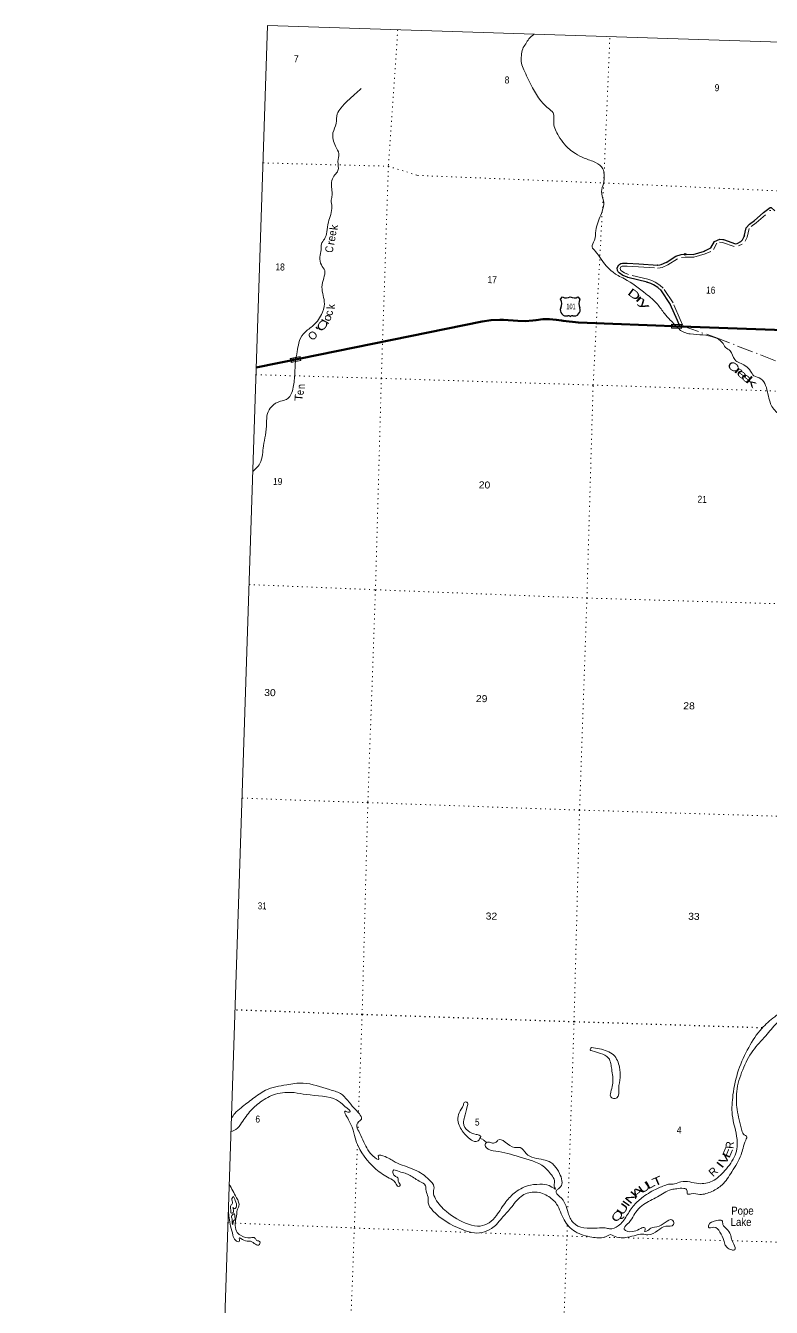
# Model space of a CAD drawing. Header units: feet. Extents: x -751810 to -497223, y -177792 to 12311.
# Drawn here: x -751810 to -733163, y -19722 to 12311 of the extents above; entities that cross this region are included whole.
import ezdxf
from ezdxf.enums import TextEntityAlignment as Align

# ---------------------------------------------------------------- set-up
doc = ezdxf.new("R2010")
doc.units = ezdxf.units.FT
doc.header["$LTSCALE"] = 80
doc.header["$PDMODE"] = 32
doc.header["$PDSIZE"] = 40
doc.linetypes.add('DOT_DASHED', pattern=[7.7, 5, -1.2, 0.3, -1.2])
doc.linetypes.add('DOTTED', pattern=[1.5, 0.3, -1.2])
for name, color, linetype, lineweight in [('16', 7, 'Continuous', 25), ('20', 7, 'Continuous', 70), ('29', 7, 'Continuous', 25), ('39', 7, 'Continuous', 13), ('4', 7, 'Continuous', 13), ('44', 7, 'DOT_DASHED', 13), ('57', 7, 'Continuous', 13), ('6', 7, 'DOTTED', 25), ('7', 7, 'DOTTED', 13)]:
    doc.layers.add(name, color=color, linetype=linetype, lineweight=lineweight)
doc.layers.add('41', color=7, linetype='Continuous')

msp = doc.modelspace()

# ---------------------------------------------------------------- linework, layer by layer
at = {"layer": '16'}
for p, q in [((-738435.37, 5471.4), (-738384.06, 5530.16)), ((-738192.3, 5536.13), (-738192.58, 5535.93)), ((-738000.21, 5530.25), (-737948.82, 5471.4))]:
    msp.add_line(p, q, dxfattribs=at)
for centre, radius, start, end in [((-738628.35, 5360.77), 222.05, 332.97043, 29.75871), ((-738292.98, 5687.82), 182.07, 239.97227, 303.45418), ((-738091.2, 5687.32), 181.52, 236.33975, 300.08743), ((-738091.21, 5687.82), 182.07, 236.54582, 236.59441), ((-737755.85, 5360.77), 222.05, 150.24129, 207.02957), ((-738289.16, 5205.87), 151.42, 159.09177, 283.81923), ((-738095.04, 5205.87), 151.42, 256.18077, 20.90823)]:
    msp.add_arc(centre, radius, start, end, dxfattribs=at)
for centre, major_axis, start_param, end_param in [((-738233.82, 5007.05), (-19.56, 51.67), 4.95877769, 6.28318531), ((-738150.37, 5007.05), (19.56, 51.67), 0, 1.32637542)]:
    msp.add_ellipse(centre, major_axis=major_axis, ratio=0.929097, start_param=start_param, end_param=end_param, dxfattribs=at)
at = {"layer": '20'}
msp.add_lwpolyline([(-731462.04, 4650.79), (-735406.29, 4794.09), (-737985.87, 4887.8), (-738367.87, 4930.93), (-738407.97, 4937.82), (-738541.46, 4961.74), (-738710.31, 4975.8), (-738879.71, 4972.12), (-739047.79, 4950.76), (-739130.75, 4938.85), (-739316.82, 4926.4), (-739503.18, 4933.47), (-739858.31, 4954.17), (-739948.53, 4957.78), (-740172.04, 4950.28), (-740393.55, 4919.46), (-744935.09, 3992.37), (-746041.36, 3766.8)], dxfattribs=at)
at = {"layer": '29'}
for points in [[(-735318.53, 6595.45), (-735121.19, 6592.06), (-734836.9, 6678.22), (-734846.46, 6674.59), (-734710.14, 6737.24), (-734677.73, 6753.98), (-734588.16, 6911.77), (-734455.37, 6976.4), (-734377.03, 6969.57), (-734358.01, 6965.37), (-734063.89, 6858.87), (-734017.21, 6869.43), (-733926, 6918.82), (-733884.64, 6955.78), (-733833.19, 7059.14), (-733839.3, 7041.79), (-733792.11, 7256.89), (-733711.81, 7347.4), (-733583.51, 7440.69), (-733589.69, 7435.68), (-733363.9, 7639.73), (-733197, 7765.56), (-733168.97, 7761.56), (-733078.16, 7682.28)], [(-736011.36, 6328.34), (-735952.24, 6330.29), (-735915.06, 6339.6), (-735786.26, 6398.57), (-735795.05, 6393.81), (-735548.73, 6549.18), (-735416.22, 6588.85), (-735323.78, 6595.27), (-735318.53, 6595.45)], [(-736992.92, 6159.88), (-737008.29, 6190.99), (-737019.27, 6257), (-736980.9, 6333.79), (-736929.83, 6365.84), (-736887.84, 6377.29), (-736769.32, 6373.94), (-736766.73, 6373.82), (-736477.79, 6355.64), (-736478.16, 6355.66), (-736004.54, 6328.25), (-736011.36, 6328.34)], [(-736760.89, 6021.51), (-736873.52, 6064.88), (-736968.76, 6131.71), (-736992.92, 6159.88)], [(-735918.01, 5694.18), (-735999.19, 5765.84), (-736107.9, 5831.1), (-736177.84, 5868.43), (-736276.38, 5900.35), (-736271.4, 5898.92), (-736752.07, 6018.72), (-736760.89, 6021.51)], [(-735448.29, 4796.61), (-735510.14, 4938.88), (-735510.16, 4938.93), (-735689.74, 5352.83), (-735683.16, 5340.81), (-735930.6, 5708.53), (-735918.01, 5694.18)]]:
    msp.add_lwpolyline(points, dxfattribs=at)
msp.add_point((-735318.53, 6595.45), dxfattribs=at)
at = {"layer": '39'}
for points in [[(-739353.48, 11210.09), (-739412.13, 11370.63), (-739412.13, 11560.59), (-739381.41, 11733.8), (-739305.98, 11856.71), (-739224.97, 11979.63), (-739099.25, 12091.37)], [(-739353.48, 11210.09), (-739258.99, 11008.32), (-738868.33, 10364.49), (-738742.95, 10246.95), (-738621.58, 10129.51), (-738604.01, 9878.34), (-738483.99, 9554.34), (-738336.83, 9347.98), (-738062.01, 9112.29), (-737840.16, 9000.3), (-737558.11, 8888.78), (-737375.51, 8733.67), (-737347.17, 8588.53), (-737361.27, 8354.21), (-737410.22, 8168.93), (-737360.15, 7932.97), (-737429.61, 7575.71), (-737552.04, 7187.71), (-737588.4, 6945.94), (-737642.85, 6780.85), (-737563.49, 6668.5), (-737422.04, 6474.33), (-736996.42, 6063.8), (-736836.97, 5984.04), (-736298.71, 5607.15), (-736010.47, 5347.04), (-735835.92, 5113.91), (-735689.67, 4949.71), (-735480.73, 4740.1)], [(-743423.81, 10737.83), (-743578, 10595.35), (-743930.06, 10251.34), (-744016.17, 10103.11), (-744044.31, 9869.15), (-744124.64, 9634.52), (-744059.17, 9295.87), (-743979.78, 9107.3), (-744000.86, 8913.28), (-744000.72, 8686.62), (-744077.67, 8582.28), (-744151.49, 8443.77), (-744157.15, 8225.28), (-744145.01, 8074.53), (-744168.34, 7948.76), (-744152.49, 7785.89), (-744238.83, 7396.97), (-744277.2, 7155.25), (-744338.02, 6976.28), (-744413.44, 6853.85), (-744421.19, 6709.63), (-744450.08, 6523.83), (-744414.97, 6330.38), (-744332.37, 6187.86), (-744357.26, 6001.96), (-744401.28, 5774.42), (-744339.85, 5357.65), (-744413.04, 5088.74), (-744643.42, 4793.77), (-744864.88, 4610.89), (-744977.14, 4383.1), (-745018.9, 4165.53), (-745065.38, 3907.65)], [(-735480.73, 4740.1), (-735460.87, 4719.2), (-735190.9, 4605.98), (-734878.48, 4581.94), (-734587.11, 4520.33), (-734393.7, 4395.03), (-734308.64, 4270.5), (-734194.46, 4185.34), (-734077.8, 3963.72), (-733814.83, 3812.57), (-733685.85, 3678.89), (-733600.58, 3562.38), (-733424.03, 3483.65), (-733305.91, 3318.15), (-733196.4, 2898.14), (-733026.38, 2645.07), (-732820.99, 2517.46), (-732621.83, 2381.99), (-732425.87, 2200.46), (-732362.76, 2080.5), (-732341.5, 1971.65), (-732217.4, 1882.22), (-732047.85, 1765.56), (-732033.63, 1694.99), (-732043.15, 1637.07), (-732015.2, 1554.11), (-732031.11, 1482.31), (-732016.47, 1427.78), (-731893.1, 1310.29), (-731853.38, 1217.01), (-731815.35, 1135.8), (-731800.97, 1071.25), (-731730.39, 1007.26), (-731664.05, 857.13), (-731573.95, 694.36), (-731615.43, 565.05), (-731791.53, 429.15), (-731898.82, 315.56), (-731948.75, 92.19), (-731754.66, -161.5), (-731612.38, -323.6), (-731425.77, -478.81), (-731330.18, -661.78), (-731375.51, -784.98), (-731444.13, -877.49), (-731515.93, -937.84), (-731545.89, -1087.5), (-731604.74, -1190.3), (-731717.61, -1209.47), (-731855.8, -1276.14), (-731950.19, -1434.19), (-732020.94, -1608.89), (-732167.28, -1990.26), (-732180, -2248.68), (-732202.77, -2430.62), (-732256.94, -2507.46), (-732315.58, -2602.24), (-732543.35, -2718.76), (-732659.71, -2717.79), (-732704.8, -2909.19), (-732589.28, -2942.24), (-732468.3, -2997.49), (-732484.8, -3169.56), (-732517.53, -3271.02), (-732671.02, -3463.66), (-732757.81, -3637.95)], [(-745065.38, 3907.65), (-745088.6, 3489.36), (-745155.8, 3142.07), (-745282.64, 2970.81), (-745434.29, 2926.55), (-745662.63, 2787.98), (-745763.46, 2614.05), (-745783.73, 2373.87), (-745813.42, 2079.78), (-745862.65, 1806.24), (-745886.31, 1590.22), (-745950.24, 1369.21), (-746051.82, 1243.44), (-746127.07, 1170.34)], [(-723219.87, -11058.83), (-723024.72, -11194.2), (-722895.33, -11311.84), (-722599.47, -11509.96), (-722451.22, -11674.22), (-722275.08, -11768.99), (-722111.05, -11943.68), (-722001.24, -12197.22), (-722000.52, -12401.83), (-722008.93, -12493.88), (-721968.09, -12466.84), (-721892.1, -12476.81), (-721937.43, -12600.01), (-721994.9, -12726.91), (-722063.62, -12823.44), (-722204.38, -12912.1), (-722299.85, -13034.02), (-722401.56, -13242.02), (-722530.69, -13501.48), (-722608.08, -13700.08), (-722681.02, -13804.52), (-722704.17, -13846.05), (-722723.98, -13913.74), (-722690.15, -13924.63), (-722660.59, -13945.45), (-722687.77, -14065.1), (-722762.3, -14153.45), (-722999.23, -14313.87), (-723209, -14432.86), (-723300.28, -14470.64), (-723461.09, -14558.79), (-723588.91, -14689.91), (-723737.98, -14712.17), (-723906.2, -14621.61), (-724066.12, -14288.57), (-724150.13, -14045.72), (-724132.9, -13845.58), (-724073.03, -13780.92), (-724013.93, -13513.66), (-723856.94, -12721.37), (-723899.3, -12110.53), (-723934.52, -11921.08), (-723978.42, -11679.26), (-724314.9, -11267.48), (-724757.7, -11009.44), (-725021.6, -10894.37), (-725326.26, -10880.55), (-725662.08, -10908.06), (-726019.16, -10981.16), (-726867.19, -11105.88), (-727227.68, -11233.05), (-727411.84, -11370.74), (-727632.72, -11686.02), (-727782.03, -12027.19), (-727791.89, -12175.37), (-727765.43, -12238.23), (-727774.96, -12296.15), (-727852.67, -12352.33), (-727951.47, -12448.09), (-728180.01, -12594.68), (-728496.15, -12636.73), (-728564.38, -12636.99), (-729053.81, -12706.7), (-729354.53, -12773.22), (-729503.7, -12799.49), (-729944.64, -12701.95), (-730326.53, -12493.6), (-730443.39, -12434.45), (-730544.1, -12371.7), (-730650.81, -12230.57), (-730626.12, -12207.13), (-730567.71, -12198.6), (-730558.8, -12164.73), (-730641.57, -12106.45), (-731192.22, -11905.81), (-731441.64, -11851.29), (-731559.61, -11912.45), (-731635.65, -11904.49), (-731705.37, -11884.65), (-731877.88, -11882.24), (-732255.58, -11976.88), (-732769.89, -12232.49), (-733080.78, -12459.21), (-733405.47, -12753.78), (-733728.71, -13224.89), (-733984.11, -13788), (-734122.7, -14412.27), (-734139.65, -14911.28), (-734021.09, -15524.08), (-734017.9, -15710.7), (-734069.42, -15917.98), (-734326.21, -16302.54), (-734642.1, -16567.25), (-734978.81, -16628.83), (-735423.16, -16585.37), (-735583.03, -16637.44), (-735735.65, -16641.55)], [(-723084.28, -14498.23), (-723429.93, -14750.14), (-723660.23, -14886.66), (-723944.62, -14865.34), (-724080.99, -14707.4), (-724132.67, -14533.58), (-724205.77, -14256.91), (-724201.09, -14076.51), (-724227.33, -13927.41), (-724192.83, -13757.8), (-724131, -13462.52), (-724078.3, -13287.36), (-724005.48, -12490.92), (-724027.4, -12175.45), (-724007.07, -12087.71), (-724049.36, -12016.43), (-724106.78, -11754.2), (-724227.5, -11534.49), (-724641.38, -11166.86), (-724962.92, -11030.26), (-725191.06, -11006.37), (-725541.58, -10981.35), (-725777.76, -11035.48), (-726004.38, -11107.9), (-726524.09, -11184.86), (-726687.72, -11226.81), (-726753.48, -11209.08), (-726825.02, -11259.4), (-726974.01, -11355.87), (-727253.34, -11449.02), (-727403.97, -11531.41), (-727501.51, -11733.5), (-727475.07, -11874.59), (-727397.68, -12063.11), (-727358.59, -12180.44), (-727507.94, -12290.95), (-727768.17, -12498.91), (-728088.62, -12707.34), (-728348.11, -12809.01), (-728854.36, -12908.38), (-729420.28, -12909.94), (-729699.33, -12914.83), (-730294.64, -12656.89), (-730560.11, -12447.51), (-730655.83, -12346.78), (-730726.77, -12296.82), (-730798.68, -12206.73), (-730983.62, -12141.82), (-731371.39, -12005.53), (-731647.05, -12034.58), (-731957.95, -12106.85), (-732729.83, -12389.97), (-733026.73, -12619.06), (-733305.82, -12934.85), (-733624.51, -13307.79), (-733879.63, -13782.65), (-734030.22, -14328.39), (-734017.8, -14778.01), (-733899.01, -15304.56), (-733839.65, -15414.39), (-733782.17, -15441.94), (-733802.87, -15543.7), (-733920.77, -15911.76), (-734150.42, -16333.12), (-734395.67, -16659.8), (-734648.75, -16823.82), (-734949.67, -16898.35), (-735168.05, -16884.74), (-735260.5, -16890.4), (-735273.94, -16789.76), (-735353.17, -16749.63), (-735523.93, -16757.29), (-735662.98, -16779.81), (-736012.78, -16959.4), (-736358.93, -17153.13), (-736519.25, -17299.46), (-736765.02, -17646.19), (-736842.54, -17772.57), (-736809.18, -17801.51), (-736590.91, -17819.13), (-736426.56, -17749.12), (-736329.83, -17733.55), (-736314.83, -17774.05), (-736334.28, -17827.7), (-736287.95, -17820.87), (-736179.54, -17741.4), (-735971.58, -17692.57), (-735624.83, -17553.02), (-735606.02, -17601.64), (-735613.44, -17655.6), (-735799.13, -17696.98), (-735998.56, -17804.2), (-736252.19, -17912.04), (-736386.13, -17892.57), (-736597.83, -17931.28), (-737024.21, -17968.5), (-737186.98, -17900.15)], [(-737659.81, -13226.57), (-737268.89, -13318.81), (-737108.85, -13415.18), (-736962.29, -13721.8), (-736946.93, -13980.95), (-736977.9, -14246.92), (-737028.2, -14484.33), (-737112.9, -14500.21), (-737178.03, -14458.43), (-737165.8, -14296.27), (-737128.79, -13952.22), (-737156.2, -13771), (-737178.68, -13632.02), (-737233.25, -13492.23), (-737436.89, -13374.69), (-737644.04, -13315.23), (-737697.51, -13287.79), (-737659.81, -13226.57)], [(-737186.98, -17900.15), (-737335.19, -17966.56), (-737648.23, -17966.57), (-738070.08, -17829.41), (-738347.41, -17535.48), (-738531.85, -17141.64), (-738765.18, -16931.07), (-739103.96, -16840.16), (-739421.86, -16950.37), (-739682.33, -17244.57), (-739901.44, -17491.7), (-740033.94, -17648.77), (-740158.91, -17747.87), (-740396.45, -17854.11), (-740912, -17770.71), (-741624.39, -17307.19), (-741741.68, -17109.63), (-741746.06, -16969.11), (-741798.21, -16813.33), (-741808.87, -16682.68), (-741970.4, -16566.22), (-742227.14, -16407.2), (-742511.62, -16311.67), (-742617.64, -16298.93), (-742627.01, -16350.84), (-742565.33, -16448.69), (-742492.44, -16500.7), (-742494.26, -16570.86), (-742440.81, -16676.53), (-742481.54, -16699.56), (-742563.53, -16611.21), (-742720.94, -16490.84), (-743050.27, -16267.79), (-743532.76, -15605.57), (-743734.74, -15036.77), (-743815.46, -14822.09), (-743779.68, -14835.04), (-743693.5, -14839.25), (-743824.32, -14699.5), (-744032.89, -14539.72), (-744791.85, -14401.95), (-745093.66, -14356.12), (-745560.25, -14396.33), (-745936.43, -14587.28), (-746207.84, -14839.08), (-746438.69, -15152.09), (-746601.22, -15306.39), (-746672.52, -15326.97)], [(-735735.65, -16641.55), (-736009.38, -16750.88), (-736367.98, -16960.34), (-736596.03, -17165.11), (-736783.68, -17437.11), (-736992.87, -17688.49), (-737209.41, -17759.17), (-737315.23, -17738.41), (-737515.92, -17739.29), (-738120.47, -17605.48), (-738244.47, -17357.6), (-738456.62, -16949), (-738545.54, -16818.35), (-738539.21, -16806.48), (-738432.44, -16712.93), (-738459.76, -16373.25), (-738585.22, -16181.5), (-738679.4, -16098.86), (-738864.28, -16031.94), (-739293.69, -15876.54), (-739444.36, -15728.26), (-739584.74, -15724.67), (-740001.49, -15545.51), (-740059.2, -15604.21), (-740163.68, -15609.56), (-740259.68, -15597.07), (-740318.98, -15639.68), (-740295.09, -15724.54), (-740050.67, -15817.04), (-739472.4, -15958.21), (-738839.03, -16219.13), (-738638.25, -16446.91), (-738581.68, -16586.76), (-738592.61, -16698.81), (-738558.28, -16767.88), (-738649.23, -16715.41), (-738884.24, -16647.21), (-739185.77, -16667.58), (-739559.53, -16842.54), (-739800.65, -17087.1), (-740038.14, -17424.01), (-740219.45, -17605.91), (-740440.36, -17690.52), (-740734.21, -17646.89), (-741287.76, -17325.84), (-741560.55, -17011.97), (-741612.18, -16836.14), (-741598.72, -16704.1), (-741720.75, -16534.5), (-741887.56, -16389.82), (-742083.49, -16284.52), (-742566.11, -16091.64), (-742817.41, -15954.83), (-742991.56, -15938.34), (-742979.45, -16012.86), (-743127.93, -15934.85), (-743277.35, -15738.47), (-743481.22, -15320.06), (-743527.35, -15164.43), (-743503.73, -15104.86), (-743415.16, -15016.86), (-743463.98, -14887.24), (-743604.52, -14735.22), (-743936.43, -14379.72), (-744208.77, -14280.48), (-744872.81, -14119.07), (-745281.19, -14158.76), (-745808.53, -14297.7), (-746126.97, -14506.18), (-746423.82, -14733.26), (-746577.96, -14873.73), (-746660.82, -14998.27)], [(-740451.75, -15497.89), (-740491.47, -15559.05), (-740548.14, -15577.66), (-740697.13, -15519.69), (-740867.23, -15346.85), (-740999.86, -15044.59), (-740973.08, -14862.74), (-740863.45, -14658.95), (-740831.65, -14593.57), (-740759.82, -14609.45), (-740766.33, -14705.57), (-740835.4, -14970.57), (-740863.21, -15114.28), (-740747.98, -15313.79), (-740545.57, -15401.21), (-740444.08, -15433.9), (-740428.55, -15454.35), (-740451.75, -15497.89)], [(-740275.83, -15600.67), (-740331.09, -15565.16), (-740388.1, -15519.57), (-740451.75, -15497.89)], [(-746715.85, -16648.99), (-746536.32, -16982.89), (-746477.65, -17197.01), (-746511.56, -17266.35), (-746532.72, -17386.15), (-746567.03, -17625.97), (-746535.93, -17819.32), (-746438.2, -17920.11), (-746187.04, -17984.71), (-746074.79, -17989.58), (-746034.24, -18050.8), (-745984.37, -18062.1), (-745949.1, -18095.1), (-745964.65, -18152.87), (-746183.26, -18071.05), (-746355.2, -18046.59), (-746465.99, -17985.59), (-746468.38, -18077.79), (-746561.85, -18045.32), (-746624.75, -17917.34), (-746685.26, -17697.16), (-746721.87, -17483.61), (-746738.05, -17323.07)], [(-746613.85, -16954.83), (-746553.16, -17090.78), (-746573.41, -17252.73), (-746607.5, -17251.86), (-746624.67, -17217.32), (-746612.5, -17289.84), (-746630.36, -17359.58), (-746664.71, -17368.73), (-746680.53, -17282.08), (-746679.83, -17177.8), (-746638.11, -17116.68), (-746648.69, -17060.25), (-746657.52, -17013.89), (-746642.86, -16990.2), (-746613.85, -16954.83)], [(-746646.34, -17511.62), (-746652.18, -17427.22), (-746592.94, -17386.62), (-746578.97, -17467.21), (-746576.62, -17531.45), (-746607.22, -17550.73), (-746622.71, -17606.49), (-746631.88, -17650.39), (-746648, -17575.76), (-746646.34, -17511.62)], [(-734349.41, -18049), (-734450.34, -17839.82), (-734601.74, -17719.61), (-734734.24, -17722.23), (-734733, -17674.13), (-734523.17, -17553.13), (-734398.74, -17552.31), (-734375.22, -17651.19), (-734283.77, -17761.85), (-734185.14, -17904.78), (-734159.87, -18013.74), (-734103.03, -18143.56), (-734080.55, -18282.54), (-734154.9, -18286.65), (-734252.02, -18240.04), (-734316.38, -18168.19), (-734349.41, -18049)]]:
    msp.add_spline(points, degree=3, dxfattribs=at)
at = {"layer": '4'}
msp.add_lwpolyline([(-745759.2, 12310.88), (-714696.48, 11306.43), (-683632.43, 10344.71), (-652567.08, 9425.72), (-621500.49, 8549.46), (-590432.73, 7715.93), (-559363.85, 6925.15), (-528293.92, 6177.09), (-497222.97, 5471.78), (-501256.99, -177792.42), (-532580.02, -177081.38), (-563902.02, -176327.26), (-595222.97, -175530.05), (-626542.79, -174689.77), (-657861.41, -173806.4), (-689178.81, -172879.95), (-720494.9, -171910.43), (-751809.61, -170897.82)], close=True, dxfattribs=at)
msp.add_lwpolyline([(-745759.2, 12310.88), (-714696.48, 11306.43), (-683632.43, 10344.71), (-652567.08, 9425.72), (-621500.49, 8549.46), (-590432.73, 7715.93), (-559363.85, 6925.15), (-528293.92, 6177.09), (-497222.97, 5471.78), (-501256.99, -177792.42), (-532580.02, -177081.38), (-563902.02, -176327.26), (-595222.97, -175530.05), (-626542.79, -174689.77), (-657861.41, -173806.4), (-689178.81, -172879.95), (-720494.9, -171910.43), (-751809.61, -170897.82)], close=True, dxfattribs=at)
at = {"layer": '44'}
for p, q in [((-733207.6, 7691.32), (-733179.57, 7687.32)), ((-734612.51, 6716.96), (-734522.94, 6874.75)), ((-733981.5, 6803.48), (-733890.29, 6852.87))]:
    msp.add_line(p, q, dxfattribs=at)
for points in [[(-733667.71, 7286.75), (-733539.41, 7380.04), (-733313.62, 7584.09)], [(-733817.5, 6922.36), (-733766.05, 7025.72), (-733718.86, 7240.82)], [(-734461.89, 6901.69), (-734383.55, 6894.86), (-734089.43, 6788.36)], [(-736008.88, 6253.38), (-735941.78, 6255.6), (-735890.13, 6268.53), (-735755.04, 6330.38), (-735508.72, 6485.75)], [(-735411.03, 6514.04), (-735318.59, 6520.46), (-735099.44, 6520.29), (-734815.15, 6606.45), (-734678.83, 6669.1)], [(-736925.68, 6193.1), (-736936.13, 6214.25), (-736941.29, 6245.27), (-736923.21, 6281.45), (-736889.96, 6302.32), (-736771.44, 6298.97), (-736482.5, 6280.79), (-736008.88, 6253.38)], [(-736733.94, 6091.5), (-736837.98, 6131.56), (-736925.68, 6193.1)], [(-735868.38, 5750.41), (-735954.7, 5826.61), (-736070.92, 5896.38), (-736148.4, 5937.73), (-736253.27, 5971.7), (-736733.94, 6091.5)], [(-735367.13, 4798.05), (-735441.36, 4968.79), (-735620.94, 5382.69), (-735868.38, 5750.41)], [(-735367.13, 4798.05), (-734580.7, 4526.7), (-730909.37, 3100.16), (-729710.99, 2678.92), (-724091.66, 536.47)]]:
    msp.add_lwpolyline(points, dxfattribs=at)
at = {"layer": '57'}
for points in [[(-735658.17, 4852.25), (-735408.29, 4844.74), (-735411.44, 4739.79), (-735661.32, 4747.3)], [(-735650.41, 4844.01), (-735416.52, 4836.98), (-735419.19, 4748.02), (-735653.08, 4755.05)], [(-745191.02, 3993.47), (-744945.84, 4042.29), (-744925.33, 3939.31), (-745170.52, 3890.49)], [(-745181.61, 3987.18), (-744952.12, 4032.88), (-744934.73, 3945.59), (-745164.23, 3899.89)]]:
    msp.add_lwpolyline(points, close=True, dxfattribs=at)
at = {"layer": '6'}
msp.add_lwpolyline([(-733391.18, -12738.55), (-738096.75, -12587.57), (-743395.64, -12405.81), (-746571.65, -12290.64)], dxfattribs=at)
at = {"layer": '7'}
for p, q in [((-744705.37, 3547.67), (-746047.31, 3586.47)), ((-743493.54, -15090.96), (-743500.18, -15273.19)), ((-746751.26, -17609.92), (-746702.15, -17611.92)), ((-746641.57, -17614.37), (-746624.33, -17615.08)), ((-737340.74, -17968.91), (-734348.78, -18053.46))]:
    msp.add_line(p, q, dxfattribs=at)
for points in [[(-742505.65, 12203.68), (-742739.69, 8796.76), (-742915.22, 3495.91), (-743062.21, -1787.62), (-743252.3, -7108.15), (-743395.64, -12405.81), (-743485.27, -14864.15)], [(-738253.76, -17339.63), (-738096.75, -12587.57), (-737959.52, -7293.77), (-737776.02, -1995.13), (-737619.97, 3328.28), (-737354.63, 8378.11), (-737201.12, 12029.89)], [(-745872.49, 8880.3), (-742739.69, 8796.76), (-742009.18, 8567.45), (-737354.63, 8378.11), (-732091.28, 8141.1), (-726817.85, 7905.84), (-721543.23, 7716.68), (-716940.9, 7584.9)], [(-731861.24, 3135.35), (-732336.97, 3152.95), (-737619.97, 3328.28), (-742915.22, 3495.91), (-744705.37, 3547.67)], [(-746220.53, -1658.58), (-743062.21, -1787.62), (-737776.02, -1995.13), (-732490.54, -2152.47), (-727165.27, -2322.87), (-723243.66, -2461.26)], [(-725488.64, -7706.62), (-727351.35, -7643.51), (-732664.17, -7457.38), (-737959.52, -7293.77), (-743252.3, -7108.15), (-746396.77, -6995.22)], [(-743514.03, -15652.98), (-743590.05, -17738.27), (-743769.91, -22513.78)], [(-746565.92, -17617.44), (-743590.05, -17738.27), (-740662.32, -17850.76)], [(-740427.15, -17859.8), (-738273.68, -17942.54), (-737695.68, -17958.87)], [(-738838.03, -33792.77), (-738654.78, -28541.46), (-738460.36, -23209.01), (-738273.68, -17942.54), (-738264.04, -17650.78)], [(-734141.12, -18059.33), (-733002.03, -18091.51), (-727682, -18231.69), (-724444.48, -18356.68), (-724766.61, -18707.47), (-722452.3, -18760.69), (-717168.67, -18911.97)]]:
    msp.add_lwpolyline(points, dxfattribs=at)

# ---------------------------------------------------------------- texts
at = {"layer": '16', "width": 0.6}
msp.add_text('101', height=140, dxfattribs=at).set_placement((-738172.51, 5224.36), align=Align.CENTER)
at = {"layer": '41'}
for s, rotation, width, p in [('e', 80.375, 0.95, (-744068.07, 6973.41)), ('e', 83.375, 0.85, (-744043.82, 7114.16)), ('C', 82.235, 0.85, (-744118.26, 6707.25)), ('r', 80.375, 1.05, (-744085.23, 6858.57)), ('D', 322.855, 1.6, (-736654.03, 5514.21)), ('r', 319.216, 2.05, (-736506.42, 5396.58)), ('y', 308.496, 1.9, (-736409.88, 5294.48)), ('k', 86.866, 0.95, (-744076.26, 5284.2)), ('c', 85.913, 0.95, (-744128.85, 5119.83)), ('C', 51.805, 1.55, (-744314.16, 4756.39)), ('l', 60.612, 1.2, (-744226.81, 4864.82)), ('o', 72.627, 1.1, (-744174.13, 4981.25)), ("'", 41.495, 1.65, (-744416.36, 4628.53)), ('C', 325.731, 1.45, (-734171.38, 3705.81)), ('r', 323.196, 1.9, (-734043.06, 3613.77)), ('e', 320.196, 1.8, (-733952.35, 3525.04)), ('e', 320.571, 1.8, (-733841.99, 3429.96)), ('k', 319.567, 2.1, (-733724.01, 3331)), ('n', 89.731, 0.8, (-744824.8, 3290.39)), ('T', 85.52, 1.1, (-744882.34, 3009.92)), ('e', 85.079, 0.85, (-744854.7, 3133.57)), ('R', 85.12, 0.95, (-734104.79, -15673.99)), ('V', 57.749, 1.5, (-734257.11, -16060.66)), ('E', 67.3, 1.45, (-734167.75, -15892.3)), ('I', 52.282, 1.55, (-734365.82, -16219.87)), ('U', 35.932, 1.5, (-736281.51, -16804.28)), ('L', 28.177, 1.5, (-736147.86, -16725.31)), ('T', 23.182, 1.5, (-735978.67, -16657.92)), ('N', 50.316, 1.65, (-736592.07, -17038.23)), ('A', 39.288, 1.7, (-736451.95, -16921.99)), ('U', 54.826, 1.5, (-736805.09, -17321.51)), ('I', 55.3, 1.4, (-736711.2, -17181.34)), ('Q', 50.174, 1.5, (-736939.93, -17499.77))]:
    msp.add_text(s, height=200, rotation=rotation, dxfattribs=dict(at, width=width)).set_placement(p, align=Align.CENTER)
for s, rotation, p in [('k', 83.375, (-744003.91, 7257.46)), ('O', 46.67, (-744558.17, 4498.56)), ('R', 42.761, (-734551.06, -16405.58))]:
    msp.add_text(s, height=200, rotation=rotation, dxfattribs=at).set_placement(p, align=Align.CENTER)
at = {"layer": '41', "width": 0.9}
for s, p in [('Pope', (-734167.78, -17405.24)), ('Lake', (-734182.16, -17687.98))]:
    msp.add_text(s, height=200, dxfattribs=at).set_placement(p)
at = {"layer": '7'}
for s, width, p in [('7', 0.9, (-745103.76, 11393.74)), ('8', 0.9, (-739833.57, 10866.97)), ('9', 0.9, (-734583.13, 10673.78)), ('18', 0.9, (-745566, 6196.06)), ('17', 0.9, (-740263.54, 5876.7)), ('16', 0.9, (-734798.57, 5615.38)), ('19', 0.9, (-745626.6, 833.69)), ('20', 1.1, (-740480.47, 748.5)), ('21', 0.9, (-735012.6, 388.55)), ('30', 1.1, (-745845.55, -4441.75)), ('29', 1.1, (-740552.12, -4591.47)), ('28', 1.1, (-735366.33, -4772.29)), ('31', 0.85, (-746007.18, -9774.34)), ('32', 1.1, (-740307.95, -10027.74)), ('33', 1.1, (-735245.34, -10034.96)), ('6', 0.9, (-746066.91, -15101.64)), ('5', 0.9, (-740577.93, -15177.51)), ('4', 0.9, (-735528.24, -15375.18))]:
    msp.add_text(s, height=175, rotation=358.534, dxfattribs=dict(at, width=width)).set_placement(p)

doc.saveas('drawing.dxf')
